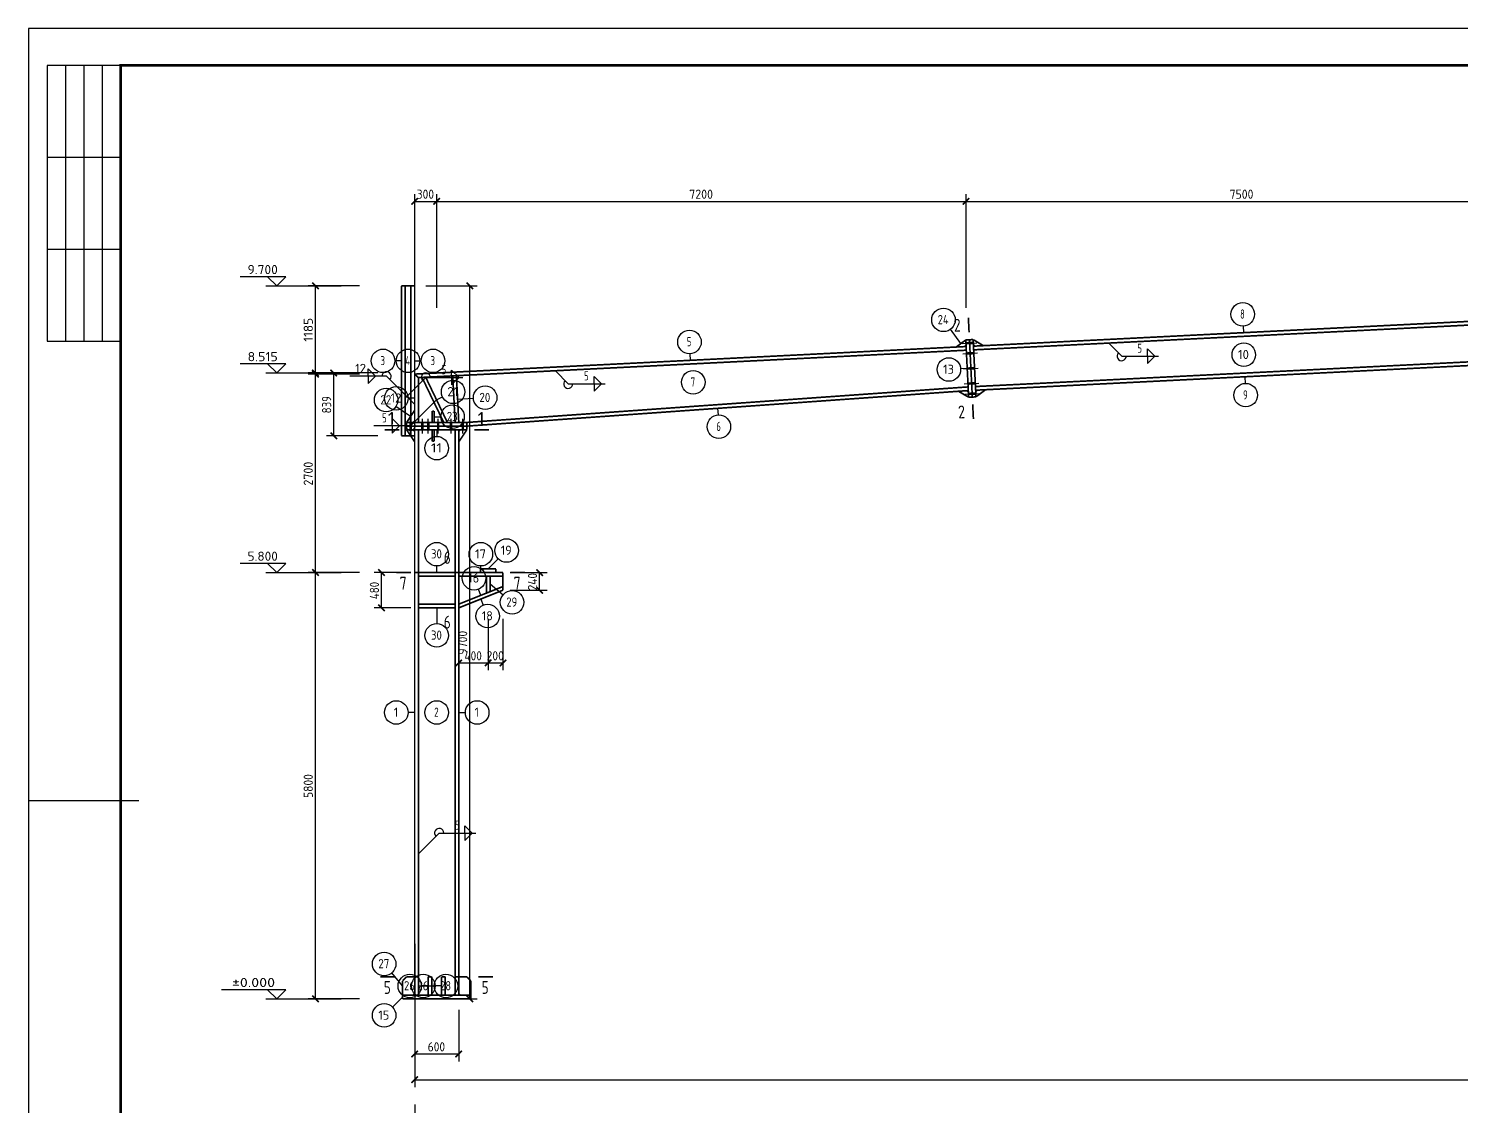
# Model space of a CAD drawing. Extents: x 14207793 to 14719554, y -1675802 to -1228715.
# Drawn here: x 14333621 to 14372592, y -1279068 to -1249743 of the extents above; entities that cross this region are included whole.
import ezdxf
from ezdxf.enums import TextEntityAlignment as Align

# ---------------------------------------------------------------- set-up
doc = ezdxf.new("R2010")
doc.units = 0
doc.header["$LTSCALE"] = 500
doc.header["$MEASUREMENT"] = 0
doc.linetypes.add('6', pattern=[8.75, 5, -1.25, 1.25, -1.25])
doc.layers.get('0').update_dxf_attribs({"linetype": 'CONTINUOUS'})
for name, color, linetype in [('10', 1, 'CONTINUOUS'), ('111', 253, '6'), ('114', 2, 'CONTINUOUS'), ('14', 2, 'CONTINUOUS'), ('图框外框__细线', 253, 'CONTINUOUS'), ('尺寸标注', 253, 'CONTINUOUS'), ('柱子', 3, 'CONTINUOUS'), ('楼层标高', 253, 'CONTINUOUS'), ('焊缝标注', 253, 'CONTINUOUS'), ('编号标注', 253, 'CONTINUOUS')]:
    doc.layers.add(name, color=color, linetype=linetype)
doc.styles.get("Standard").update_dxf_attribs({"font": 'SYSZ.shx', "width": 0.75, "bigfont": 'SYFS.shx'})

# ---------------------------------------------------------------- blocks, each defined once
blk = doc.blocks.new('997')
for p, q in [((25, 584), (5, 584)), ((5, 584), (5, 509)), ((10, 584), (10, 509)), ((15, 584), (15, 509)), ((20, 584), (20, 509)), ((5, 559), (25, 559)), ((5, 534), (25, 534)), ((5, 509), (25, 509))]:
    blk.add_line(p, q)

msp = doc.modelspace()

# ---------------------------------------------------------------- linework, layer by layer
at = {"layer": '10', "const_width": 45}
for points in [[(14359182.32, -1257609.34), (14359202.3, -1258008.85)], [(14359320.25, -1260367.9), (14359300.28, -1259968.39)], [(14343301.4, -1260658.43), (14343701.4, -1260658.43)], [(14346141.4, -1260658.43), (14345741.4, -1260658.43)], [(14345321.4, -1263943.36), (14345321.4, -1264343.36)], [(14343621.4, -1264543.36), (14344021.4, -1264543.36)], [(14347121.4, -1264543.36), (14346721.4, -1264543.36)], [(14345321.4, -1266103.36), (14345321.4, -1265703.36)], [(14343191.4, -1275543.36), (14343591.4, -1275543.36)], [(14346251.4, -1275543.36), (14345851.4, -1275543.36)]]:
    msp.add_lwpolyline(points, dxfattribs=at)
at = {"layer": '111'}
msp.add_line((14344121.4, -1274643.36), (14344121.4, -1280143.36), dxfattribs=at)
at = {"layer": '114'}
for p, q in [((14359017.03, -1258308.47), (14359416.53, -1258288.5)), ((14359031.01, -1258588.12), (14359430.51, -1258568.15)), ((14359051.49, -1258997.61), (14359450.99, -1258977.63)), ((14359071.96, -1259407.07), (14359471.46, -1259387.1)), ((14359085.94, -1259686.75), (14359485.44, -1259666.78)), ((14344011.4, -1260758.43), (14344011.4, -1260358.43)), ((14344331.4, -1260758.43), (14344331.4, -1260358.43)), ((14344491.4, -1260758.43), (14344491.4, -1260358.43)), ((14344761.4, -1260758.43), (14344761.4, -1260358.43)), ((14345111.4, -1260758.43), (14345111.4, -1260358.43)), ((14345431.4, -1260758.43), (14345431.4, -1260358.43))]:
    msp.add_line(p, q, dxfattribs=at)
at = {"layer": '114', "color": 1, "const_width": 70}
for points in [[(14359116.91, -1258303.48), (14359316.66, -1258293.49)], [(14359130.89, -1258583.13), (14359330.64, -1258573.14)], [(14359151.36, -1258992.62), (14359351.11, -1258982.63)], [(14359171.84, -1259402.08), (14359371.59, -1259392.09)], [(14359185.82, -1259681.75), (14359385.57, -1259671.77)], [(14344011.4, -1260658.43), (14344011.4, -1260458.43)], [(14344331.4, -1260658.43), (14344331.4, -1260458.43)], [(14344491.4, -1260658.43), (14344491.4, -1260458.43)], [(14344761.4, -1260658.43), (14344761.4, -1260458.43)], [(14345111.4, -1260658.43), (14345111.4, -1260458.43)], [(14345431.4, -1260658.43), (14345431.4, -1260458.43)]]:
    msp.add_lwpolyline(points, dxfattribs=at)
at = {"layer": '14', "const_width": 45}
for points in [[(14358851.74, -1258406.85), (14359112.41, -1258213.59)], [(14359119.4, -1258353.42), (14359081.45, -1258395.36)], [(14359112.41, -1258213.59), (14359212.29, -1258208.6)], [(14359112.41, -1258213.59), (14359119.4, -1258353.42)], [(14359190.41, -1259773.64), (14359112.41, -1258213.59)], [(14359212.29, -1258208.6), (14359312.16, -1258203.6)], [(14359290.29, -1259768.64), (14359212.29, -1258208.6)], [(14359212.29, -1258208.6), (14359290.29, -1259768.64)], [(14359312.16, -1258203.6), (14359590.81, -1258369.89)], [(14359319.15, -1258343.43), (14359312.16, -1258203.6)], [(14359312.16, -1258203.6), (14359390.16, -1259763.65)], [(14359361.1, -1258381.38), (14359319.15, -1258343.43)], [(14359590.81, -1258369.89), (14359361.1, -1258381.38)], [(14359081.45, -1258395.36), (14358851.74, -1258406.85)], [(14344121.4, -1259143.36), (14344221.4, -1259238.49)], [(14344121.4, -1260458.43), (14344121.4, -1259143.36)], [(14344221.4, -1259238.49), (14344221.4, -1260458.43)], [(14344321.27, -1259233.49), (14344421.15, -1259228.5)], [(14344911.4, -1260458.43), (14344321.27, -1259233.49)], [(14344421.15, -1259228.5), (14345011.4, -1260458.43)], [(14345158.06, -1259191.66), (14345257.81, -1259186.67)], [(14345221.4, -1260458.43), (14345158.06, -1259191.66)], [(14345257.81, -1259186.67), (14345321.4, -1260458.43)], [(14358912, -1259610.96), (14359141.43, -1259594.69)], [(14359190.31, -1259771.64), (14358912, -1259610.96)], [(14359141.43, -1259594.69), (14359183.32, -1259631.81)], [(14359183.32, -1259631.81), (14359190.31, -1259771.64)], [(14359290.29, -1259768.64), (14359190.41, -1259773.64)], [(14359390.16, -1259763.65), (14359290.29, -1259768.64)], [(14359383.07, -1259621.83), (14359421.03, -1259579.88)], [(14359390.06, -1259761.66), (14359383.07, -1259621.83)], [(14359650.74, -1259568.4), (14359390.06, -1259761.66)], [(14359421.03, -1259579.88), (14359650.74, -1259568.4)], [(14343901.4, -1260458.43), (14344121.4, -1260128.43)], [(14344121.4, -1260128.43), (14344121.4, -1260418.43)], [(14344601.4, -1260148.43), (14344651.4, -1260148.43)], [(14344601.4, -1260458.43), (14344601.4, -1260148.43)], [(14344651.4, -1260148.43), (14344651.4, -1260458.43)], [(14344081.4, -1260458.43), (14343901.4, -1260458.43)], [(14343901.4, -1260558.43), (14343901.4, -1260458.43)], [(14343901.4, -1260458.43), (14345541.4, -1260458.43)], [(14345541.4, -1260558.43), (14343901.4, -1260558.43)], [(14343901.4, -1260658.43), (14343901.4, -1260558.43)], [(14343901.4, -1260558.43), (14345541.4, -1260558.43)], [(14343901.4, -1260658.43), (14344081.4, -1260658.43)], [(14344121.4, -1260988.43), (14343901.4, -1260658.43)], [(14345541.4, -1260658.43), (14343901.4, -1260658.43)], [(14344121.4, -1260418.43), (14344081.4, -1260458.43)], [(14344081.4, -1260658.43), (14344121.4, -1260698.43)], [(14344221.4, -1260458.43), (14344121.4, -1260458.43)], [(14344121.4, -1260698.43), (14344121.4, -1260988.43)], [(14344651.4, -1260458.43), (14344601.4, -1260458.43)], [(14344651.4, -1260658.43), (14344601.4, -1260658.43)], [(14344601.4, -1260658.43), (14344601.4, -1260968.43)], [(14344651.4, -1260968.43), (14344651.4, -1260658.43)], [(14345011.4, -1260458.43), (14344911.4, -1260458.43)], [(14345321.4, -1260458.43), (14345221.4, -1260458.43)], [(14345321.4, -1260698.43), (14345361.4, -1260658.43)], [(14345541.4, -1260658.43), (14345321.4, -1260988.43)], [(14345321.4, -1260988.43), (14345321.4, -1260698.43)], [(14345361.4, -1260658.43), (14345541.4, -1260658.43)], [(14345541.4, -1260458.43), (14345541.4, -1260558.43)], [(14345541.4, -1260558.43), (14345541.4, -1260658.43)], [(14344601.4, -1260968.43), (14344651.4, -1260968.43)], [(14344221.4, -1264643.36), (14344221.4, -1264543.36)], [(14344221.4, -1264543.36), (14345221.4, -1264543.36)], [(14345221.4, -1264543.36), (14345221.4, -1264643.36)], [(14345321.4, -1264643.36), (14345321.4, -1264543.36)], [(14345321.4, -1264543.36), (14346521.4, -1264543.36)], [(14345911.4, -1264543.36), (14345911.4, -1264443.36)], [(14345911.4, -1264443.36), (14346331.4, -1264443.36)], [(14346331.4, -1264543.36), (14345911.4, -1264543.36)], [(14346331.4, -1264443.36), (14346331.4, -1264543.36)], [(14346521.4, -1264543.36), (14346521.4, -1264643.36)], [(14345221.4, -1264643.36), (14344221.4, -1264643.36)], [(14346521.4, -1264643.36), (14345321.4, -1264643.36)], [(14345321.4, -1264643.36), (14345321.4, -1265403.36)], [(14346521.4, -1264643.36), (14345321.4, -1264643.36)], [(14345321.4, -1265403.36), (14346521.4, -1264923.36)], [(14345321.4, -1265403.36), (14346521.4, -1264923.36)], [(14346071.4, -1264643.36), (14346171.4, -1264643.36)], [(14346071.4, -1265103.36), (14346071.4, -1264643.36)], [(14346171.4, -1264643.36), (14346171.4, -1265063.36)], [(14346521.4, -1264923.36), (14346521.4, -1264643.36)], [(14346521.4, -1264923.36), (14346521.4, -1265023.36)], [(14346521.4, -1265023.36), (14345321.4, -1265503.36)], [(14346171.4, -1265063.36), (14346071.4, -1265103.36)], [(14344221.4, -1265503.36), (14344221.4, -1265403.36)], [(14344221.4, -1265403.36), (14345221.4, -1265403.36)], [(14345221.4, -1265503.36), (14344221.4, -1265503.36)], [(14345221.4, -1265403.36), (14345221.4, -1265503.36)], [(14345321.4, -1265503.36), (14345321.4, -1265403.36)], [(14343791.4, -1275653.36), (14343901.4, -1275543.36)], [(14343791.4, -1276043.36), (14343791.4, -1275653.36)], [(14343901.4, -1275543.36), (14344121.4, -1275543.36)], [(14344121.4, -1275543.36), (14344221.4, -1275543.36)], [(14344121.4, -1276043.36), (14344121.4, -1275543.36)], [(14344121.4, -1275543.36), (14344121.4, -1276003.36)], [(14344221.4, -1275543.36), (14344221.4, -1276043.36)], [(14344488.07, -1275543.36), (14344588.07, -1275543.36)], [(14344488.07, -1276043.36), (14344488.07, -1275543.36)], [(14344588.07, -1275543.36), (14344588.07, -1276043.36)], [(14344854.73, -1275543.36), (14344954.73, -1275543.36)], [(14344854.73, -1276043.36), (14344854.73, -1275543.36)], [(14344954.73, -1275543.36), (14344954.73, -1276043.36)], [(14345221.4, -1275543.36), (14345321.4, -1275543.36)], [(14345221.4, -1276043.36), (14345221.4, -1275543.36)], [(14345321.4, -1275543.36), (14345321.4, -1276043.36)], [(14345541.4, -1275543.36), (14345321.4, -1275543.36)], [(14345321.4, -1275543.36), (14345321.4, -1276003.36)], [(14345651.4, -1275653.36), (14345541.4, -1275543.36)], [(14345651.4, -1276043.36), (14345651.4, -1275653.36)], [(14344081.4, -1276043.36), (14343791.4, -1276043.36)], [(14343791.4, -1276043.36), (14345651.4, -1276043.36)], [(14343791.4, -1276143.36), (14343791.4, -1276043.36)], [(14345651.4, -1276143.36), (14343791.4, -1276143.36)], [(14344121.4, -1276003.36), (14344081.4, -1276043.36)], [(14344221.4, -1276043.36), (14344121.4, -1276043.36)], [(14344588.07, -1276043.36), (14344488.07, -1276043.36)], [(14344954.73, -1276043.36), (14344854.73, -1276043.36)], [(14345321.4, -1276043.36), (14345221.4, -1276043.36)], [(14345321.4, -1276003.36), (14345361.4, -1276043.36)], [(14345361.4, -1276043.36), (14345651.4, -1276043.36)], [(14345651.4, -1276043.36), (14345651.4, -1276143.36)]]:
    msp.add_lwpolyline(points, dxfattribs=at)
at = {"layer": '图框外框__细线'}
msp.add_line((14333621.4, -1270743.36), (14336621.4, -1270743.36), dxfattribs=at)
msp.add_lwpolyline([(14333621.4, -1291743.36), (14422721.4, -1291743.36), (14422721.4, -1249743.36), (14333621.4, -1249743.36), (14333621.4, -1291743.36)], dxfattribs=at)
at = {"layer": '图框外框__细线', "const_width": 70}
msp.add_lwpolyline([(14336121.4, -1290743.36), (14421721.4, -1290743.36), (14421721.4, -1250743.36), (14336121.4, -1250743.36), (14336121.4, -1290743.36)], dxfattribs=at)
at = {"layer": '尺寸标注'}
for p, q in [((14344121.4, -1257343.36), (14344121.4, -1254243.36)), ((14344121.4, -1254443.36), (14344721.4, -1254443.36)), ((14344721.4, -1257343.36), (14344721.4, -1254243.36)), ((14344721.4, -1257343.36), (14344721.4, -1254243.36)), ((14344721.4, -1254443.36), (14359121.4, -1254443.36)), ((14359121.4, -1257343.36), (14359121.4, -1254243.36)), ((14359121.4, -1257343.36), (14359121.4, -1254243.36)), ((14359121.4, -1254443.36), (14374121.4, -1254443.36)), ((14342621.4, -1256743.36), (14341221.4, -1256743.36)), ((14341421.4, -1259113.36), (14341421.4, -1256743.36)), ((14344421.4, -1256743.36), (14345821.4, -1256743.36)), ((14345621.4, -1276143.36), (14345621.4, -1256743.36)), ((14342621.4, -1259113.36), (14341221.4, -1259113.36)), ((14342621.4, -1259143.36), (14341221.4, -1259143.36)), ((14341421.4, -1264543.36), (14341421.4, -1259143.36)), ((14343121.4, -1259113.36), (14341721.4, -1259113.36)), ((14341921.4, -1260822.43), (14341921.4, -1259113.36)), ((14343121.4, -1260822.43), (14341721.4, -1260822.43)), ((14342621.4, -1264543.36), (14341221.4, -1264543.36)), ((14342621.4, -1264543.36), (14341221.4, -1264543.36)), ((14341421.4, -1276143.36), (14341421.4, -1264543.36)), ((14344021.4, -1264543.36), (14343021.4, -1264543.36)), ((14343221.4, -1265503.36), (14343221.4, -1264543.36)), ((14346721.4, -1264543.36), (14347721.4, -1264543.36)), ((14347521.4, -1265023.36), (14347521.4, -1264543.36)), ((14346721.4, -1265023.36), (14347721.4, -1265023.36)), ((14344021.4, -1265503.36), (14343021.4, -1265503.36)), ((14345321.4, -1265803.36), (14345321.4, -1267203.36)), ((14346121.4, -1265803.36), (14346121.4, -1267203.36)), ((14346121.4, -1265803.36), (14346121.4, -1267203.36)), ((14346521.4, -1265803.36), (14346521.4, -1267203.36)), ((14345321.4, -1267003.36), (14346121.4, -1267003.36)), ((14346121.4, -1267003.36), (14346521.4, -1267003.36)), ((14342621.4, -1276143.36), (14341221.4, -1276143.36)), ((14344421.4, -1276143.36), (14345821.4, -1276143.36)), ((14344121.4, -1276443.36), (14344121.4, -1278543.36)), ((14344121.4, -1276443.36), (14344121.4, -1277843.36)), ((14345321.4, -1276443.36), (14345321.4, -1277843.36)), ((14344121.4, -1277643.36), (14345321.4, -1277643.36)), ((14344121.4, -1278343.36), (14404121.4, -1278343.36))]:
    msp.add_line(p, q, dxfattribs=at)
at = {"layer": '尺寸标注', "const_width": 45}
for points in [[(14344033.01, -1254531.75), (14344209.79, -1254354.97)], [(14344633.01, -1254531.75), (14344809.79, -1254354.97)], [(14344633.01, -1254531.75), (14344809.79, -1254354.97)], [(14359033.01, -1254531.75), (14359209.79, -1254354.97)], [(14359033.01, -1254531.75), (14359209.79, -1254354.97)], [(14341333.01, -1256654.97), (14341509.79, -1256831.75)], [(14345533.01, -1256654.97), (14345709.79, -1256831.75)], [(14341333.01, -1259024.97), (14341509.79, -1259201.75)], [(14341333.01, -1259054.97), (14341509.79, -1259231.75)], [(14341833.01, -1259024.97), (14342009.79, -1259201.75)], [(14341833.01, -1260734.04), (14342009.79, -1260910.82)], [(14341333.01, -1264454.97), (14341509.79, -1264631.75)], [(14341333.01, -1264454.97), (14341509.79, -1264631.75)], [(14343133.01, -1264454.97), (14343309.79, -1264631.75)], [(14347433.01, -1264454.97), (14347609.79, -1264631.75)], [(14347433.01, -1264934.98), (14347609.79, -1265111.75)], [(14343133.01, -1265414.98), (14343309.79, -1265591.75)], [(14345233.01, -1267091.75), (14345409.79, -1266914.98)], [(14346033.01, -1267091.75), (14346209.79, -1266914.98)], [(14346033.01, -1267091.75), (14346209.79, -1266914.98)], [(14346433.01, -1267091.75), (14346609.79, -1266914.98)], [(14341333.01, -1276054.97), (14341509.79, -1276231.75)], [(14345533.01, -1276054.97), (14345709.79, -1276231.75)], [(14344033.01, -1277731.75), (14344209.79, -1277554.97)], [(14345233.01, -1277731.75), (14345409.79, -1277554.97)], [(14344033.01, -1278431.75), (14344209.79, -1278254.98)]]:
    msp.add_lwpolyline(points, dxfattribs=at)
at = {"layer": '柱子', "const_width": 45}
for points in [[(14343761.4, -1256743.36), (14344121.4, -1256743.36)], [(14343761.4, -1256743.36), (14343861.4, -1256743.36)], [(14343761.4, -1260822.43), (14343761.4, -1256743.36)], [(14343861.4, -1260822.43), (14343861.4, -1256743.36)], [(14344021.4, -1256743.36), (14344121.4, -1256743.36)], [(14344021.4, -1260822.43), (14344021.4, -1256743.36)], [(14344121.4, -1260822.43), (14344121.4, -1256743.36)], [(14359321.15, -1258383.38), (14374021.4, -1257648.36)], [(14359326.14, -1258483.25), (14374021.4, -1257748.49)], [(14344121.4, -1259143.36), (14359121.4, -1258393.36)], [(14344221.4, -1259238.49), (14359126.39, -1258493.24)], [(14359376.08, -1259482), (14374021.4, -1258749.73)], [(14359381.08, -1259581.88), (14374021.4, -1258849.86)], [(14345541.4, -1260458.43), (14359176.33, -1259491.97)], [(14345541.4, -1260558.68), (14359181.33, -1259591.87)], [(14344121.4, -1260658.43), (14344221.4, -1260658.43)], [(14344121.4, -1264543.36), (14344121.4, -1260658.43)], [(14344221.4, -1264543.36), (14344221.4, -1260658.43)], [(14345221.4, -1260658.43), (14345321.4, -1260658.43)], [(14345221.4, -1264543.36), (14345221.4, -1260658.43)], [(14345321.4, -1264543.36), (14345321.4, -1260658.43)], [(14343761.4, -1260822.43), (14344121.4, -1260822.43)], [(14344121.4, -1264543.36), (14344221.4, -1264543.36)], [(14344121.4, -1276043.36), (14344121.4, -1264543.36)], [(14344221.4, -1264543.36), (14345221.4, -1264543.36)], [(14344221.4, -1276043.36), (14344221.4, -1264543.36)], [(14345221.4, -1264543.36), (14345321.4, -1264543.36)], [(14345221.4, -1276043.36), (14345221.4, -1264543.36)], [(14345321.4, -1276043.36), (14345321.4, -1264543.36)]]:
    msp.add_lwpolyline(points, dxfattribs=at)
at = {"layer": '楼层标高'}
for p, q in [((14340621.4, -1256493.36), (14339371.4, -1256493.36)), ((14340071.4, -1256743.36), (14342121.4, -1256743.36)), ((14340371.4, -1256743.36), (14340121.4, -1256493.36)), ((14340371.4, -1256743.36), (14340621.4, -1256493.36)), ((14340621.4, -1258863.36), (14339371.4, -1258863.36)), ((14340071.4, -1259113.36), (14342121.4, -1259113.36)), ((14340371.4, -1259113.36), (14340121.4, -1258863.36)), ((14340371.4, -1259113.36), (14340621.4, -1258863.36)), ((14340621.4, -1264293.36), (14339371.4, -1264293.36)), ((14340071.4, -1264543.36), (14342121.4, -1264543.36)), ((14340371.4, -1264543.36), (14340121.4, -1264293.36)), ((14340371.4, -1264543.36), (14340621.4, -1264293.36)), ((14340621.4, -1275893.36), (14338871.4, -1275893.36)), ((14340371.4, -1276143.36), (14340121.4, -1275893.36)), ((14340371.4, -1276143.36), (14340621.4, -1275893.36)), ((14340071.4, -1276143.36), (14342121.4, -1276143.36))]:
    msp.add_line(p, q, dxfattribs=at)
at = {"layer": '焊缝标注'}
for p, q in [((14362999.96, -1258299.56), (14363352.52, -1258654.1)), ((14363352.52, -1258654.1), (14364352.52, -1258654.1)), ((14364052.52, -1258654.1), (14364052.52, -1258454.1)), ((14364052.52, -1258454.1), (14364252.52, -1258654.1)), ((14364052.52, -1258654.1), (14364052.52, -1258854.1)), ((14364052.52, -1258854.1), (14364252.52, -1258654.1)), ((14342858.64, -1259203.31), (14342858.64, -1259003.31)), ((14343058.64, -1259203.31), (14342858.64, -1259003.31)), ((14345127.31, -1259237.2), (14345127.31, -1259037.2)), ((14345127.31, -1259037.2), (14345327.31, -1259237.2)), ((14347947.65, -1259052.18), (14348300.21, -1259406.71)), ((14343358.64, -1259203.31), (14342358.64, -1259203.31)), ((14342858.64, -1259203.31), (14342858.64, -1259403.31)), ((14343058.64, -1259203.31), (14342858.64, -1259403.31)), ((14344121.4, -1259967.9), (14343358.64, -1259203.31)), ((14343861.4, -1259802.66), (14344427.31, -1259237.2)), ((14344427.31, -1259237.2), (14345427.31, -1259237.2)), ((14345127.31, -1259237.2), (14345127.31, -1259437.2)), ((14345127.31, -1259437.2), (14345327.31, -1259237.2)), ((14348300.21, -1259406.71), (14349300.21, -1259406.71)), ((14349000.21, -1259406.71), (14349000.21, -1259206.71)), ((14349000.21, -1259206.71), (14349200.21, -1259406.71)), ((14349000.21, -1259406.71), (14349000.21, -1259606.71)), ((14349000.21, -1259606.71), (14349200.21, -1259406.71)), ((14344716.28, -1259843.47), (14344007.76, -1260549.16)), ((14344007.76, -1260549.16), (14343007.76, -1260549.16)), ((14343507.76, -1260549.16), (14343507.76, -1260349.16)), ((14343707.76, -1260549.16), (14343507.76, -1260349.16)), ((14343507.76, -1260549.16), (14343507.76, -1260749.16)), ((14343707.76, -1260549.16), (14343507.76, -1260749.16)), ((14345487.31, -1271631.67), (14345487.31, -1271431.67)), ((14345487.31, -1271431.67), (14345687.31, -1271631.67)), ((14344221.4, -1272197.13), (14344787.31, -1271631.67)), ((14344787.31, -1271631.67), (14345787.31, -1271631.67)), ((14345487.31, -1271631.67), (14345487.31, -1271831.67)), ((14345487.31, -1271831.67), (14345687.31, -1271631.67))]:
    msp.add_line(p, q, dxfattribs=at)
for centre, start, end in [((14363352.52, -1258654.1), 134.840249, 0), ((14343358.64, -1259203.31), 314.931548, 180.000005), ((14344427.31, -1259237.2), 0, 224.977194), ((14348300.21, -1259406.71), 134.84028, 0), ((14344007.76, -1260549.16), 179.999995, 44.885934), ((14344787.31, -1271631.67), 0, 224.977194)]:
    msp.add_arc(centre, 125, start, end, dxfattribs=at)
for points in [[(14362999.96, -1258299.56), (14363059.84, -1258381.05), (14363081.11, -1258359.89)], [(14347947.65, -1259052.18), (14348007.52, -1259133.66), (14348028.8, -1259112.51)], [(14343861.4, -1259802.66), (14343942.74, -1259742.59), (14343921.54, -1259721.37)], [(14344121.4, -1259967.9), (14344061.39, -1259886.51), (14344040.15, -1259907.69)], [(14344716.28, -1259843.47), (14344634.84, -1259903.41), (14344656.01, -1259924.66)], [(14344221.4, -1272197.13), (14344302.74, -1272137.06), (14344281.54, -1272115.84)]]:
    msp.add_solid(points, dxfattribs=at)
at = {"layer": '编号标注'}
for p, q in [((14358982.07, -1258310.22), (14358696.21, -1257924.63)), ((14366671.28, -1258015.87), (14366662.29, -1257836.1)), ((14351621.4, -1258768.36), (14351612.41, -1258588.59)), ((14343761.4, -1258782.9), (14343581.4, -1258782.9)), ((14344121.4, -1258782.9), (14344301.4, -1258782.9)), ((14359151.41, -1258993.61), (14358971.64, -1259002.6)), ((14366701.24, -1259215.87), (14366710.23, -1259395.65)), ((14344121.4, -1259800.9), (14343941.4, -1259800.9)), ((14344716.28, -1259843.47), (14344878.55, -1259765.59)), ((14345289.61, -1259822.55), (14345719.07, -1259801.08)), ((14344011.4, -1260293.43), (14343612.02, -1260027.18)), ((14344651.4, -1260303.43), (14344831.4, -1260303.43)), ((14352361.36, -1260075.27), (14352374.09, -1260254.82)), ((14344721.4, -1260658.43), (14344721.4, -1260838.43)), ((14346121.4, -1264443.36), (14346395.13, -1264169.64)), ((14344721.4, -1264543.36), (14344721.4, -1264363.36)), ((14345921.4, -1264543.36), (14345921.4, -1264363.36)), ((14346171.4, -1264853.36), (14346525.57, -1265148.5)), ((14345921.4, -1265163.36), (14345854.55, -1264996.24)), ((14345921.4, -1265263.36), (14345988.25, -1265430.49)), ((14344721.4, -1265503.36), (14344721.4, -1265933.36)), ((14344121.4, -1268350.9), (14343941.4, -1268350.9)), ((14345321.4, -1268350.9), (14345501.4, -1268350.9)), ((14343791.4, -1275793.36), (14343496.26, -1275439.19)), ((14344221.4, -1275793.36), (14344651.4, -1275793.36)), ((14344488.07, -1275793.36), (14344308.07, -1275793.36)), ((14344854.73, -1275793.36), (14344674.73, -1275793.36)), ((14343791.4, -1276093.36), (14343517.67, -1276367.09))]:
    msp.add_line(p, q, dxfattribs=at)
at = {"layer": '编号标注', "const_width": 10}
for points in [[(14358987.08, -1258310.22, 1), (14358977.07, -1258310.22, 1), (14358987.08, -1258310.22, 1)], [(14366676.28, -1258015.87, 1), (14366666.28, -1258015.87, 1), (14366676.28, -1258015.87, 1)], [(14343766.4, -1258782.9, 1), (14343756.4, -1258782.9, 1), (14343766.4, -1258782.9, 1)], [(14344126.4, -1258782.9, 1), (14344116.4, -1258782.9, 1), (14344126.4, -1258782.9, 1)], [(14351626.4, -1258768.36, 1), (14351616.4, -1258768.36, 1), (14351626.4, -1258768.36, 1)], [(14359156.41, -1258993.61, 1), (14359146.41, -1258993.61, 1), (14359156.41, -1258993.61, 1)], [(14366706.24, -1259215.87, 1), (14366696.24, -1259215.87, 1), (14366706.24, -1259215.87, 1)], [(14344126.4, -1259800.9, 1), (14344116.4, -1259800.9, 1), (14344126.4, -1259800.9, 1)], [(14344721.28, -1259843.47, 1), (14344711.28, -1259843.47, 1), (14344721.28, -1259843.47, 1)], [(14345294.61, -1259822.55, 1), (14345284.61, -1259822.55, 1), (14345294.61, -1259822.55, 1)], [(14344016.4, -1260293.43, 1), (14344006.4, -1260293.43, 1), (14344016.4, -1260293.43, 1)], [(14344656.4, -1260303.43, 1), (14344646.4, -1260303.43, 1), (14344656.4, -1260303.43, 1)], [(14352366.36, -1260075.27, 1), (14352356.36, -1260075.27, 1), (14352366.36, -1260075.27, 1)], [(14344726.4, -1260658.43, 1), (14344716.4, -1260658.43, 1), (14344726.4, -1260658.43, 1)], [(14344726.4, -1264543.36, 1), (14344716.4, -1264543.36, 1), (14344726.4, -1264543.36, 1)], [(14345926.4, -1264543.36, 1), (14345916.4, -1264543.36, 1), (14345926.4, -1264543.36, 1)], [(14346126.4, -1264443.36, 1), (14346116.4, -1264443.36, 1), (14346126.4, -1264443.36, 1)], [(14346176.4, -1264853.36, 1), (14346166.4, -1264853.36, 1), (14346176.4, -1264853.36, 1)], [(14345926.4, -1265163.36, 1), (14345916.4, -1265163.36, 1), (14345926.4, -1265163.36, 1)], [(14345926.4, -1265263.36, 1), (14345916.4, -1265263.36, 1), (14345926.4, -1265263.36, 1)], [(14344726.4, -1265503.36, 1), (14344716.4, -1265503.36, 1), (14344726.4, -1265503.36, 1)], [(14344126.4, -1268350.9, 1), (14344116.4, -1268350.9, 1), (14344126.4, -1268350.9, 1)], [(14345326.4, -1268350.9, 1), (14345316.4, -1268350.9, 1), (14345326.4, -1268350.9, 1)], [(14343796.4, -1275793.36, 1), (14343786.4, -1275793.36, 1), (14343796.4, -1275793.36, 1)], [(14344226.4, -1275793.36, 1), (14344216.4, -1275793.36, 1), (14344226.4, -1275793.36, 1)], [(14344493.07, -1275793.36, 1), (14344483.07, -1275793.36, 1), (14344493.07, -1275793.36, 1)], [(14344859.73, -1275793.36, 1), (14344849.73, -1275793.36, 1), (14344859.73, -1275793.36, 1)], [(14343796.4, -1276093.36, 1), (14343786.4, -1276093.36, 1), (14343796.4, -1276093.36, 1)]]:
    msp.add_lwpolyline(points, format="xyb", dxfattribs=at)
at = {"layer": '编号标注'}
for centre in [(14358505.63, -1257667.57), (14366646.31, -1257516.5), (14351596.43, -1258268.99), (14366673.77, -1258616.5), (14343261.4, -1258782.9), (14343941.4, -1258782.9), (14344621.4, -1258782.9), (14358652.04, -1259018.58), (14351698.87, -1259365.23), (14343345.76, -1259849.67), (14343621.4, -1259800.9), (14345167.05, -1259627.13), (14346038.67, -1259785.1), (14366726.21, -1259715.25), (14345151.4, -1260303.43), (14352396.71, -1260574.02), (14344721.4, -1261158.43), (14344721.4, -1264043.36), (14345921.4, -1264043.36), (14346621.4, -1263943.36), (14345735.7, -1264699.12), (14346771.4, -1265353.36), (14346107.09, -1265727.6), (14344721.4, -1266253.36), (14343621.4, -1268350.9), (14344721.4, -1268350.9), (14345821.4, -1268350.9), (14343291.4, -1275193.36), (14343988.07, -1275793.36), (14344354.73, -1275793.36), (14344971.4, -1275793.36), (14343291.4, -1276593.36)]:
    msp.add_circle(centre, 320, dxfattribs=at)

# ---------------------------------------------------------------- block references
at = {"layer": '图框外框__细线', "xscale": 100, "yscale": 100, "zscale": 100}
msp.add_blockref('997', (14333621.4, -1309143.36), dxfattribs=at)

# ---------------------------------------------------------------- texts
at = {"layer": '10', "width": 0.809998}
for p, p2 in [((14358793.03, -1257993.77), (14358981.8, -1257984.32)), ((14358910.99, -1260352.82), (14359099.75, -1260343.38))]:
    msp.add_text('2', height=350, rotation=2.863606, dxfattribs=at).set_placement(p, p2, align=Align.FIT)
at = {"layer": '10'}
for s, width, p, p2 in [('1', 2.267999, (14343393.4, -1260522.93), (14343582.4, -1260522.93)), ('1', 2.267999, (14345833.4, -1260522.93), (14346022.4, -1260522.93)), ('6', 0.872307, (14344913.4, -1264307.86), (14345102.4, -1264307.86)), ('7', 0.81, (14343713.4, -1265007.86), (14343902.4, -1265007.86)), ('7', 0.81, (14346813.4, -1265007.86), (14347002.4, -1265007.86)), ('6', 0.872307, (14344913.4, -1266067.86), (14345102.4, -1266067.86)), ('5', 0.81, (14343283.4, -1276007.86), (14343472.4, -1276007.86)), ('5', 0.81, (14345943.4, -1276007.86), (14346132.4, -1276007.86))]:
    msp.add_text(s, height=350, dxfattribs=dict(at, width=width)).set_placement(p, p2, align=Align.FIT)
at = {"layer": '尺寸标注'}
for s, width, p, p2 in [('300', 0.735, (14344176.4, -1254373.36), (14344648.9, -1254373.36)), ('7200', 0.734999, (14351588.9, -1254373.36), (14352236.4, -1254373.36)), ('7500', 0.735004, (14366288.9, -1254373.36), (14366936.4, -1254373.36)), ('400', 0.735, (14345476.4, -1266933.36), (14345948.9, -1266933.36)), ('200', 0.735, (14346076.4, -1266933.36), (14346548.9, -1266933.36)), ('600', 0.735, (14344476.4, -1277573.36), (14344948.9, -1277573.36))]:
    msp.add_text(s, height=250, dxfattribs=dict(at, width=width)).set_placement(p, p2, align=Align.FIT)
for s, width, p, p2 in [('1185', 0.824088, (14341351.4, -1258260.86), (14341351.4, -1257613.36)), ('839', 0.748864, (14341851.4, -1260212.89), (14341851.4, -1259740.4)), ('2700', 0.735004, (14341351.4, -1262175.86), (14341351.4, -1261528.36)), ('240', 0.735001, (14347451.4, -1265028.36), (14347451.4, -1264555.86)), ('480', 0.735001, (14343151.4, -1265268.36), (14343151.4, -1264795.86)), ('9700', 0.734999, (14345551.4, -1266775.86), (14345551.4, -1266128.36)), ('5800', 0.734999, (14341351.4, -1270675.86), (14341351.4, -1270028.36))]:
    msp.add_text(s, height=250, rotation=90, dxfattribs=dict(at, width=width)).set_placement(p, p2, align=Align.FIT)
at = {"layer": '楼层标高'}
for s, width, p, p2 in [('9.700', 0.8225, (14339576.4, -1256423.36), (14340398.9, -1256423.36)), ('8.515', 0.863625, (14339576.4, -1258793.36), (14340398.9, -1258793.36)), ('5.800', 0.8225, (14339576.4, -1264223.36), (14340398.9, -1264223.36)), ('±0.000', 0.900274, (14339151.4, -1275823.36), (14340323.9, -1275823.36))]:
    msp.add_text(s, height=250, dxfattribs=dict(at, width=width)).set_placement(p, p2, align=Align.FIT)
at = {"layer": '焊缝标注'}
for s, width, p, p2 in [('5', 0.734985, (14363782.53, -1258564.1), (14363905.02, -1258564.1)), ('12', 0.833, (14342501.14, -1259113.31), (14342798.64, -1259113.31)), ('5', 0.734999, (14344857.31, -1259147.21), (14344979.81, -1259147.21)), ('5', 0.734999, (14348730.21, -1259316.71), (14348852.71, -1259316.71)), ('5', 0.734999, (14343237.76, -1260459.16), (14343360.26, -1260459.16)), ('5', 0.734999, (14345217.31, -1271541.67), (14345339.81, -1271541.67))]:
    msp.add_text(s, height=250, dxfattribs=dict(at, width=width)).set_placement(p, p2, align=Align.FIT)
at = {"layer": '编号标注'}
for s, width, p, p2 in [('24', 0.714001, (14358348.13, -1257785.07), (14358645.63, -1257785.07)), ('8', 0.735022, (14366576.31, -1257634), (14366698.81, -1257634)), ('5', 0.734995, (14351526.43, -1258386.49), (14351648.93, -1258386.49)), ('3', 0.735004, (14343191.4, -1258900.4), (14343313.9, -1258900.4)), ('4', 0.685999, (14343871.4, -1258900.4), (14343993.9, -1258900.4)), ('3', 0.734999, (14344551.4, -1258900.4), (14344673.9, -1258900.4)), ('10', 0.83301, (14366516.27, -1258733.99), (14366813.78, -1258733.99)), ('13', 0.833002, (14358494.54, -1259136.08), (14358792.04, -1259136.08)), ('21', 0.999599, (14345009.55, -1259744.64), (14345307.05, -1259744.64)), ('7', 0.735004, (14351628.86, -1259482.73), (14351751.36, -1259482.73)), ('22', 0.735, (14343188.26, -1259967.17), (14343485.76, -1259967.17)), ('12', 0.833, (14343463.9, -1259918.4), (14343761.4, -1259918.4)), ('20', 0.735, (14345881.17, -1259902.6), (14346178.67, -1259902.6)), ('9', 0.791562, (14366656.21, -1259832.75), (14366778.71, -1259832.75)), ('23', 0.735, (14344993.9, -1260420.93), (14345291.4, -1260420.93)), ('6', 0.791533, (14352326.71, -1260691.52), (14352449.21, -1260691.52)), ('11', 1.190002, (14344563.9, -1261275.93), (14344861.4, -1261275.93)), ('19', 0.861724, (14346463.9, -1264060.86), (14346761.4, -1264060.86)), ('30', 0.735, (14344563.9, -1264160.86), (14344861.4, -1264160.86)), ('17', 0.833, (14345763.9, -1264160.86), (14346061.4, -1264160.86)), ('16', 0.861726, (14345578.2, -1264816.62), (14345875.7, -1264816.62)), ('29', 0.757272, (14346613.9, -1265470.86), (14346911.4, -1265470.86)), ('18', 0.833, (14345949.59, -1265845.1), (14346247.09, -1265845.1)), ('30', 0.735, (14344563.9, -1266370.86), (14344861.4, -1266370.86)), ('1', 2.057997, (14343551.4, -1268468.4), (14343673.9, -1268468.4)), ('2', 0.735004, (14344651.4, -1268468.4), (14344773.9, -1268468.4)), ('1', 2.057997, (14345751.4, -1268468.4), (14345873.9, -1268468.4)), ('27', 0.735, (14343133.9, -1275310.86), (14343431.4, -1275310.86)), ('26', 0.757272, (14343830.57, -1275910.86), (14344128.07, -1275910.86)), ('26', 0.757272, (14344197.23, -1275910.86), (14344494.73, -1275910.86)), ('28', 0.735, (14344813.9, -1275910.86), (14345111.4, -1275910.86)), ('15', 0.833, (14343133.9, -1276710.86), (14343431.4, -1276710.86))]:
    msp.add_text(s, height=250, dxfattribs=dict(at, width=width)).set_placement(p, p2, align=Align.FIT)

doc.saveas('drawing.dxf')
